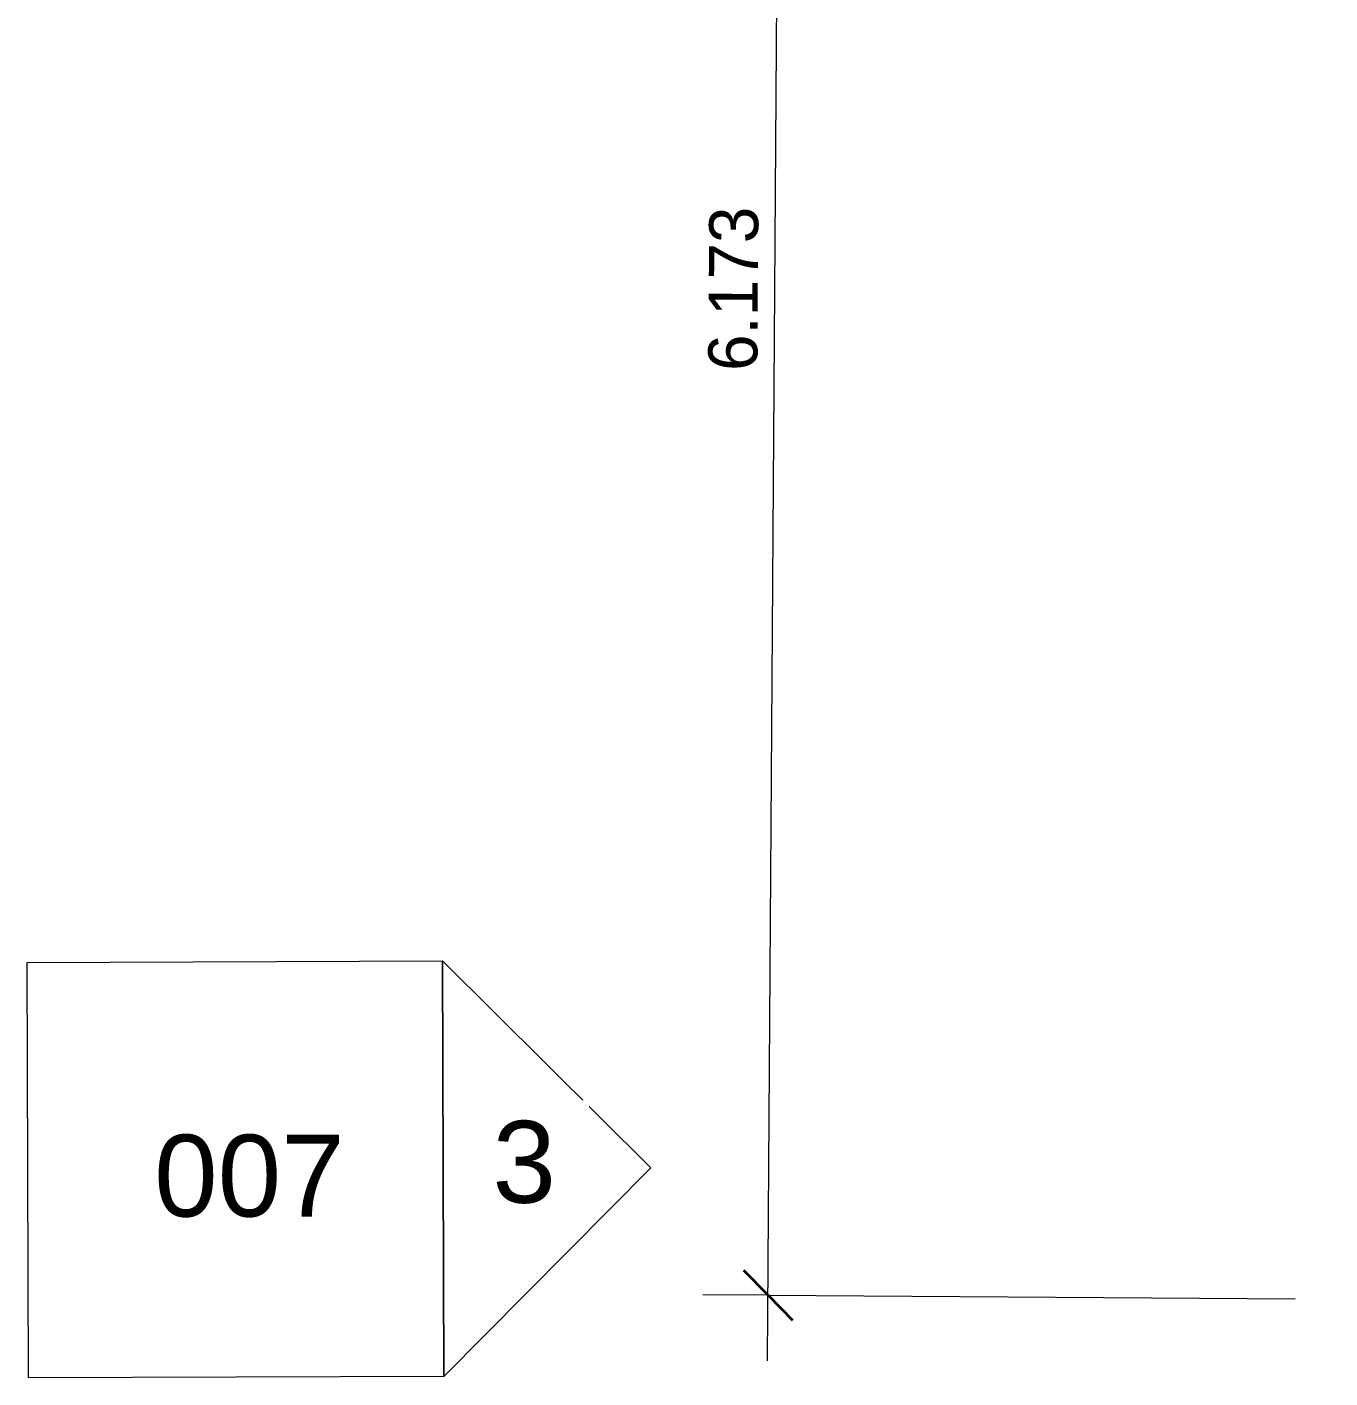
# Model space of a CAD drawing. Header units: metres. Extents: x 3 to 183, y -124 to 10.
# Drawn here: x 20.709 to 24.693, y -98.039 to -93.91 of the extents above; entities that cross this region are included whole.
import ezdxf

# ---------------------------------------------------------------- set-up
doc = ezdxf.new("R2010")
doc.units = ezdxf.units.M
for name, color, linetype, lineweight in [('A-ANNO-DIMS', 7, 'Continuous', 9), ('A-ANNO-DIMS-100', 7, 'Continuous', 9), ('G-ANNO-SYMB', 7, 'Continuous', 9)]:
    doc.layers.add(name, color=color, linetype=linetype, lineweight=lineweight)
doc.styles.add('Arial', font='arial.ttf', dxfattribs={"height": 0.25})
doc.styles.add('Century Gothic_3', font='GOTHIC.TTF', dxfattribs={"height": 0.15})
doc.dimstyles.new('FCA_N_Cotas_E100', dxfattribs={"dimscale": 0.3048, "dimtxt": 0.156625, "dimasz": 0.492126, "dimexe": 0.656168, "dimexo": 0.656168, "dimgap": 0.032808, "dimtad": 1, "dimdec": 3, "dimrnd": 0.001, "dimzin": 0, "dimdsep": 46, "dimtxsty": 'Century Gothic_3', "dimblk1": 'OBLIQUE', "dimblk2": 'OBLIQUE', "dimsah": 1, "dimcen": 0.09, "dimdle": 0.656168, "dimazin": 2, "dimtfac": 1, "dimtdec": 4, "dimtix": 1, "dimtmove": 0, "dimatfit": 3, "dimfxl": 1, "dimtvp": 1, "dimtolj": 1, "dimtzin": 0, "dimarcsym": 2})

# ---------------------------------------------------------------- blocks, each defined once
blk = doc.blocks.new('Elevation - Detail Number-1115207-NFONDO-ESTANQUE EXT')
at = {"layer": 'G-ANNO-SYMB'}
for p, q in [((-0.00635, -0.00635), (-0.00635, 0.00635)), ((-0.00635, 0.00635), (0.00635, 0.00635)), ((0.00635, 0.00635), (0.00635, -0.00635)), ((0.00635, -0.00635), (-0.00635, -0.00635))]:
    blk.add_line(p, q, dxfattribs=at)
blk = doc.blocks.new('Elevation - Detail Number-1115155-NFONDO-ESTANQUE EXT')
at = {"layer": 'G-ANNO-SYMB'}
for p, q in [((0, 0.00635), (-0.00635, 0)), ((0.00635, 0), (0, 0.00635)), ((-0.00635, 0), (0.00635, 0))]:
    blk.add_line(p, q, dxfattribs=at)
blk = doc.blocks.new('DIMBLOCK19-NFONDO-ESTANQUE EXT')
at = {"layer": 'A-ANNO-DIMS-100', "lineweight": 35}
for p, q in [((23.0161, -91.6134), (22.9416, -91.5379)), ((23.0161, -91.6134), (23.0906, -91.6889)), ((22.9745, -97.786), (22.9, -97.7105)), ((22.9745, -97.786), (23.049, -97.8615))]:
    blk.add_line(p, q, dxfattribs=at)
at = {"layer": 'A-ANNO-DIMS-100'}
for p, q in [((23.0161, -91.6134), (22.8161, -91.6121)), ((22.9732, -97.986), (23.0161, -91.6134)), ((23.0161, -91.6134), (23.3651, -91.6158)), ((22.9745, -97.786), (22.7745, -97.7847)), ((22.9745, -97.786), (24.5856, -97.7969))]:
    blk.add_line(p, q, dxfattribs=at)
at = {"layer": 'A-ANNO-DIMS-100', "color": 0, "insert": (22.7913, -94.9606), "char_height": 0.15, "width": 0.629484, "attachment_point": 1, "rotation": 89.6138, "line_spacing_factor": 0.984502, "style": 'Century Gothic_3'}
blk.add_mtext('6.173', dxfattribs=at)
blk = doc.blocks.new('_Oblique')
at = {"color": 0, "linetype": 'ByBlock', "lineweight": -2}
blk.add_line((-0.5, -0.5), (0.5, 0.5), dxfattribs=at)

msp = doc.modelspace()

# ---------------------------------------------------------------- block references
at = {"layer": 'G-ANNO-SYMB', "xscale": 99.99999999999994, "yscale": 99.99999999999994, "zscale": 99.99999999999994, "rotation": 0.2198989356412512}
msp.add_blockref('Elevation - Detail Number-1115207-NFONDO-ESTANQUE EXT', (21.3461, -97.4012), dxfattribs=at)
at = {"layer": 'G-ANNO-SYMB', "extrusion": (0, 0, -1), "xscale": 99.99999999999994, "yscale": 99.99999999999994, "zscale": 99.99999999999994, "rotation": 89.78010106435993}
msp.add_blockref('Elevation - Detail Number-1115155-NFONDO-ESTANQUE EXT', (-21.9811, -97.3988), dxfattribs=at)

# ---------------------------------------------------------------- dimensions: what is measured, and where the dimension line sits
at = {"layer": 'A-ANNO-DIMS'}
dim = msp.add_linear_dim(base=(23.0161, -91.6134), p1=(24.7856, -97.7982), p2=(23.5651, -91.6171), angle=89.6138, dimstyle='FCA_N_Cotas_E100', override={"dimpost": '<>', "dimfxl": 6.300455}, dxfattribs=at)
dim.commit()
dim.dimension.update_dxf_attribs({"geometry": 'DIMBLOCK19-NFONDO-ESTANQUE EXT', "text_midpoint": (22.9066, -94.6991)})

# ---------------------------------------------------------------- next in the draw order: texts
at = {"layer": 'G-ANNO-SYMB', "char_height": 0.25, "attachment_point": 1, "style": 'Arial', "bg_fill": 3, "box_fill_scale": 1.25, "bg_fill_color": 256, "bg_fill_true_color": 13158600, "bg_fill_transparency": 0}
for s, insert, width in [('3', (22.1317, -97.2531), 0.232489), ('007', (21.0974, -97.2953), 0.697468)]:
    msp.add_mtext(s, dxfattribs=dict(at, insert=insert, width=width))

doc.saveas('drawing.dxf')
